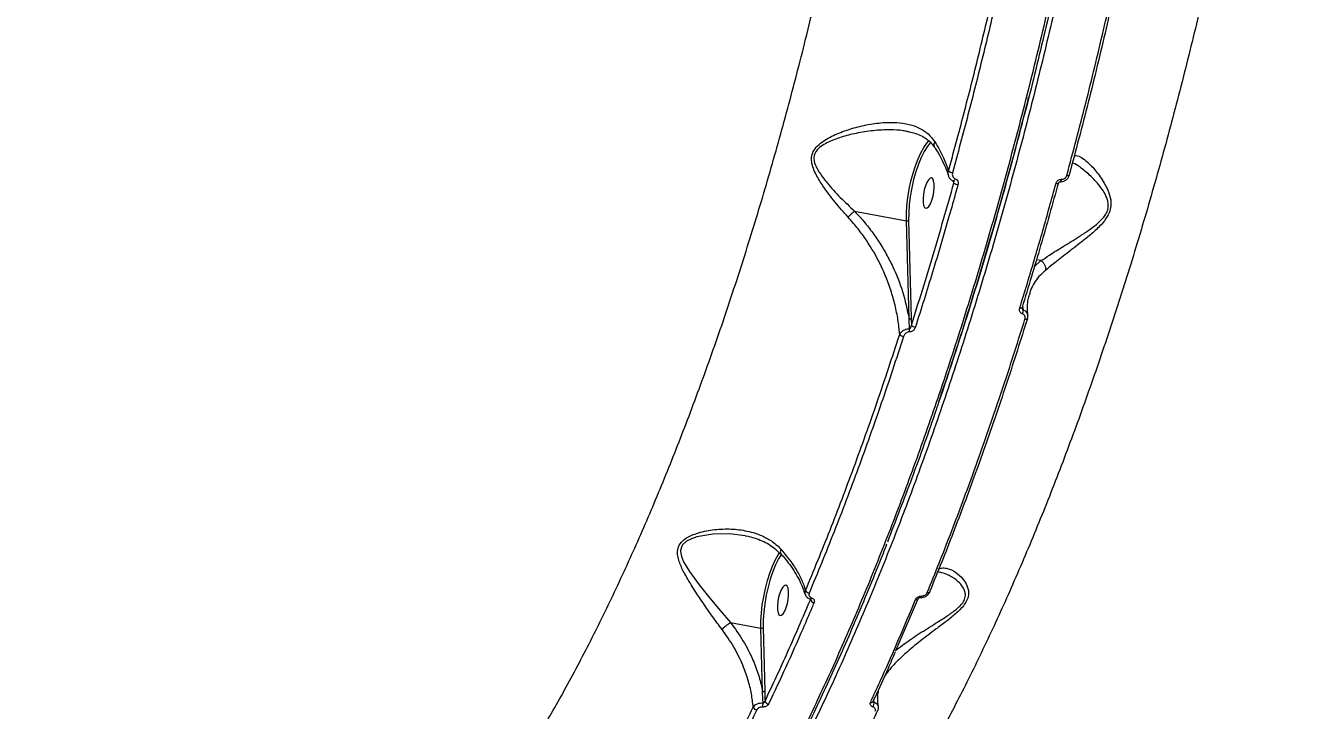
# Model space of a CAD drawing. Header units: millimetres. Extents: x -7151 to 6134, y -5040 to 5562.
# Drawn here: x -2428.1 to -2056.8, y -1377.5 to -1178.3 of the extents above; entities that cross this region are included whole.
import ezdxf

# ---------------------------------------------------------------- set-up
doc = ezdxf.new("R2010")
doc.units = ezdxf.units.MM
for name, color, linetype in [('DIKOM_ОБЪЕКТ', 7, 'Continuous'), ('DIKOM_РАЗМЕР_ЗОНА', 7, 'Continuous'), ('DIKOM_РАЗМЕР_ОБЪЕКТА', 7, 'Continuous')]:
    doc.layers.add(name, color=color, linetype=linetype)
doc.styles.add('style1', font='arial.ttf', dxfattribs={"width": 0.8})
doc.dimstyles.new('1-50', dxfattribs={"dimtxt": 300, "dimasz": 200, "dimexe": 100, "dimexo": 0, "dimgap": 100, "dimtad": 1, "dimtxsty": 'style1', "dimcen": 200, "dimclrd": 7, "dimclre": 7, "dimclrt": 7, "dimadec": 1, "dimazin": 2, "dimtfac": 1, "dimtmove": 0, "dimatfit": 2, "dimfxl": 0, "dimlwd": 25, "dimlwe": 18, "dimarcsym": 0})

# ---------------------------------------------------------------- blocks, each defined once
blk = doc.blocks.new('*D0')
at = {"layer": 'Defpoints', "color": 0, "transparency": 16777216}
for p in [(4133.55, 168.74), (-4567.47, -1241.13), (4133.55, -4153.12)]:
    blk.add_point(p, dxfattribs=at)
at = {"layer": 'DIKOM_РАЗМЕР_ОБЪЕКТА', "color": 7, "lineweight": 18, "transparency": 16777216}
for p, q in [((4133.55, 168.74), (4133.55, -4253.12)), ((-4567.47, -1241.13), (-4567.47, -4253.12))]:
    blk.add_line(p, q, dxfattribs=at)
at = {"layer": 'DIKOM_РАЗМЕР_ОБЪЕКТА', "color": 7, "lineweight": 25, "transparency": 16777216}
blk.add_line((-4367.47, -4153.12), (3933.55, -4153.12), dxfattribs=at)
at = {"layer": 'DIKOM_РАЗМЕР_ОБЪЕКТА', "color": 7, "transparency": 16777216}
for points in [[(-4367.47, -4119.79), (-4367.47, -4186.45), (-4567.47, -4153.12)], [(3933.55, -4119.79), (3933.55, -4186.45), (4133.55, -4153.12)]]:
    blk.add_solid(points, dxfattribs=at)
at = {"layer": 'DIKOM_РАЗМЕР_ОБЪЕКТА', "color": 7, "transparency": 16777216, "insert": (150.61, -3899.95), "char_height": 300, "attachment_point": 5, "style": 'style1'}
blk.add_mtext('8700', dxfattribs=at)
blk = doc.blocks.new('*D1')
at = {"layer": 'Defpoints', "color": 0, "transparency": 16777216}
for p in [(-2392.45, 3674.75), (-6010.84, -1738.88), (-3202.89, -1738.88)]:
    blk.add_point(p, dxfattribs=at)
at = {"layer": 'DIKOM_РАЗМЕР_ОБЪЕКТА', "color": 7, "lineweight": 18, "transparency": 16777216}
for p, q in [((-2392.45, 3674.75), (-6110.84, 3674.75)), ((-3202.89, -1738.88), (-6110.84, -1738.88))]:
    blk.add_line(p, q, dxfattribs=at)
at = {"layer": 'DIKOM_РАЗМЕР_ОБЪЕКТА', "color": 7, "lineweight": 25, "transparency": 16777216}
blk.add_line((-6010.84, 3474.75), (-6010.84, -1538.88), dxfattribs=at)
at = {"layer": 'DIKOM_РАЗМЕР_ОБЪЕКТА', "color": 7, "transparency": 16777216}
for points in [[(-6044.18, 3474.75), (-5977.51, 3474.75), (-6010.84, 3674.75)], [(-6044.18, -1538.88), (-5977.51, -1538.88), (-6010.84, -1738.88)]]:
    blk.add_solid(points, dxfattribs=at)
at = {"layer": 'DIKOM_РАЗМЕР_ОБЪЕКТА', "color": 7, "transparency": 16777216, "insert": (-6264.01, 967.94), "char_height": 300, "attachment_point": 5, "rotation": 90, "style": 'style1'}
blk.add_mtext('5400', dxfattribs=at)
blk = doc.blocks.new('*D3')
at = {"layer": 'Defpoints', "color": 0, "transparency": 16777216}
for p in [(6133.55, 253.24), (-5802.46, -2467.19), (6133.55, -4939.78)]:
    blk.add_point(p, dxfattribs=at)
at = {"layer": 'DIKOM_РАЗМЕР_ЗОНА', "color": 7, "lineweight": 18, "transparency": 16777216}
for p, q in [((6133.55, 253.24), (6133.55, -5039.78)), ((-5802.46, -2467.19), (-5802.46, -5039.78))]:
    blk.add_line(p, q, dxfattribs=at)
at = {"layer": 'DIKOM_РАЗМЕР_ЗОНА', "color": 7, "lineweight": 25, "transparency": 16777216}
blk.add_line((-5602.46, -4939.78), (5933.55, -4939.78), dxfattribs=at)
at = {"layer": 'DIKOM_РАЗМЕР_ЗОНА', "color": 7, "transparency": 16777216}
for points in [[(-5602.46, -4906.44), (-5602.46, -4973.11), (-5802.46, -4939.78)], [(5933.55, -4906.44), (5933.55, -4973.11), (6133.55, -4939.78)]]:
    blk.add_solid(points, dxfattribs=at)
at = {"layer": 'DIKOM_РАЗМЕР_ЗОНА', "color": 7, "transparency": 16777216, "insert": (186.61, -4686.61), "char_height": 300, "attachment_point": 5, "style": 'style1'}
blk.add_mtext('11950', dxfattribs=at)

msp = doc.modelspace()

# ---------------------------------------------------------------- linework, layer by layer
at = {"layer": 'DIKOM_ОБЪЕКТ', "color": 7, "linetype": 'Continuous', "lineweight": 15}
for p, q in [((-2158.105, -1224.061), (-2158.23, -1223.498)), ((-2187.008, -1232.259), (-2171.905, -1235.086)), ((-2171.144, -1263.514), (-2171.905, -1235.086)), ((-2171.258, -1234.923), (-2170.496, -1263.35)), ((-2134.727, -1248.433), (-2132.815, -1246.62)), ((-2132.815, -1246.62), (-2134.111, -1246.377)), ((-2138.177, -1259.951), (-2137.968, -1260.974)), ((-2170.496, -1263.35), (-2170.446, -1265.389)), ((-2199.837, -1345.32), (-2199.903, -1345.022)), ((-2168.47, -1344.755), (-2174.942, -1359.955)), ((-2223.04, -1351.907), (-2214.239, -1353.554)), ((-2213.747, -1371.934), (-2214.239, -1353.554)), ((-2213.592, -1353.39), (-2213.1, -1371.771)), ((-2181.44, -1374.535), (-2181.342, -1375.012)), ((-2180.218, -1377.436), (-2180.226, -1377.454))]:
    msp.add_line(p, q, dxfattribs=at)
at = {"layer": 'DIKOM_ОБЪЕКТ', "color": 7, "linetype": 'Continuous', "lineweight": 15, "flags": 128}
for points in [[(-2171.905, -1235.086), (-2171.89, -1232.936), (-2171.745, -1230.654), (-2171.474, -1228.292), (-2171.083, -1225.899), (-2170.579, -1223.528), (-2169.974, -1221.23), (-2169.282, -1219.056), (-2168.516, -1217.051), (-2167.695, -1215.261), (-2166.834, -1213.723), (-2165.954, -1212.47), (-2165.358, -1211.801)], [(-2164.768, -1212.208), (-2164.964, -1212.401), (-2165.868, -1213.499), (-2166.761, -1214.922), (-2167.623, -1216.637), (-2168.433, -1218.602), (-2169.17, -1220.77), (-2169.818, -1223.088), (-2170.361, -1225.501), (-2170.784, -1227.949), (-2171.079, -1230.374), (-2171.238, -1232.718), (-2171.258, -1234.923)], [(-2164.257, -1222.827), (-2164.62, -1222.568), (-2165.05, -1222.668), (-2165.513, -1223.119), (-2165.971, -1223.882), (-2166.387, -1224.898), (-2166.727, -1226.083), (-2166.964, -1227.342), (-2167.079, -1228.572), (-2167.062, -1229.674), (-2166.914, -1230.559), (-2166.649, -1231.155), (-2166.286, -1231.413), (-2165.856, -1231.313), (-2165.393, -1230.863), (-2164.935, -1230.099), (-2164.519, -1229.083), (-2164.179, -1227.898), (-2163.942, -1226.639), (-2163.827, -1225.409), (-2163.844, -1224.307), (-2163.991, -1223.422), (-2164.257, -1222.827)], [(-2157.703, -1222.832), (-2157.806, -1223.038), (-2157.918, -1223.215), (-2158.033, -1223.35), (-2158.144, -1223.437), (-2158.243, -1223.469), (-2158.294, -1223.462)], [(-2127.131, -1223.674), (-2127.11, -1223.672), (-2127.052, -1223.64), (-2126.996, -1223.57), (-2126.943, -1223.463), (-2126.896, -1223.324), (-2126.858, -1223.159), (-2126.829, -1222.974)], [(-2124.565, -1221.689), (-2124.544, -1221.739), (-2124.546, -1221.76)], [(-2138.242, -1260.37), (-2138.248, -1260.385), (-2138.293, -1260.436), (-2138.373, -1260.473), (-2138.484, -1260.495), (-2138.623, -1260.501), (-2138.783, -1260.491), (-2138.96, -1260.465)], [(-2138.267, -1260.25), (-2138.239, -1260.322), (-2138.242, -1260.37)], [(-2136.714, -1263.586), (-2136.726, -1263.612), (-2136.777, -1263.66), (-2136.86, -1263.694), (-2136.971, -1263.714), (-2137.106, -1263.719), (-2137.262, -1263.709), (-2137.432, -1263.684)], [(-2136.725, -1263.484), (-2136.709, -1263.553), (-2136.714, -1263.586)], [(-2218.777, -1326.63), (-2223.378, -1326.078), (-2228.164, -1326.14), (-2232.869, -1326.962), (-2234.444, -1327.496), (-2235.879, -1328.244), (-2237.017, -1329.287), (-2237.26, -1329.67), (-2237.614, -1330.929), (-2237.62, -1331.241), (-2237.346, -1332.725), (-2236.732, -1334.183), (-2235.006, -1337.042), (-2232.154, -1340.92), (-2229.042, -1344.793), (-2226.069, -1348.379), (-2223.051, -1351.905), (-2223.049, -1351.907), (-2223.049, -1351.907)], [(-2214.239, -1353.554), (-2214.224, -1351.403), (-2214.079, -1349.122), (-2213.809, -1346.76), (-2213.417, -1344.367), (-2212.914, -1341.996), (-2212.309, -1339.698), (-2211.616, -1337.524), (-2210.851, -1335.519), (-2210.029, -1333.729), (-2209.168, -1332.19), (-2208.782, -1331.602)], [(-2208.202, -1331.966), (-2208.202, -1331.966), (-2209.095, -1333.39), (-2209.958, -1335.105), (-2210.767, -1337.07), (-2211.504, -1339.238), (-2212.152, -1341.556), (-2212.695, -1343.968), (-2213.119, -1346.417), (-2213.414, -1348.842), (-2213.573, -1351.185), (-2213.592, -1353.39)], [(-2206.592, -1341.294), (-2206.954, -1341.036), (-2207.384, -1341.136), (-2207.847, -1341.586), (-2208.305, -1342.35), (-2208.721, -1343.366), (-2209.062, -1344.551), (-2209.299, -1345.81), (-2209.413, -1347.04), (-2209.396, -1348.142), (-2209.249, -1349.027), (-2208.983, -1349.622), (-2208.621, -1349.881), (-2208.19, -1349.781), (-2207.727, -1349.33), (-2207.27, -1348.566), (-2206.853, -1347.551), (-2206.513, -1346.366), (-2206.276, -1345.107), (-2206.162, -1343.877), (-2206.178, -1342.775), (-2206.326, -1341.89), (-2206.592, -1341.294)], [(-2165.089, -1342.794), (-2165.084, -1342.898), (-2165.103, -1342.969)], [(-2199.464, -1344.71), (-2199.559, -1344.847), (-2199.656, -1344.954), (-2199.752, -1345.027), (-2199.842, -1345.063), (-2199.923, -1345.061), (-2199.924, -1345.06)], [(-2167.754, -1344.576), (-2167.717, -1344.567), (-2167.676, -1344.532), (-2167.636, -1344.473), (-2167.598, -1344.39), (-2167.562, -1344.287), (-2167.531, -1344.166)]]:
    msp.add_lwpolyline(points, dxfattribs=at)
at = {"layer": 'DIKOM_ОБЪЕКТ', "color": 7, "linetype": 'Continuous', "lineweight": 15}
for centre, radius, start, end in [((-2158.131, -1218.372), 2.71, 235.17561, 261.92167), ((-2156.608, -1222.112), 2.458, 232.46225, 262.71087), ((-2128.096, -1223.379), 0.829, 248.12904, 298.39422), ((-2124.934, -1220.974), 0.877, 249.16298, 296.31281), ((-2171.732, -1234.409), 0.699, 255.63449, 312.69616), ((-2140.052, -1261.143), 2.091, 333.01911, 4.61984), ((-2170.97, -1262.836), 0.699, 255.66979, 312.66085), ((-2169.073, -1264.119), 1.87, 222.77187, 263.30593), ((-2172.478, -1266.762), 1.948, 224.52613, 262.51723), ((-2174.494, -1266.783), 3.492, 350.33198, 5.60504), ((-2199.984, -1341.879), 1.447, 208.87271, 262.27259), ((-2165.624, -1342.545), 0.672, 249.73524, 320.79801), ((-2198.586, -1344.72), 1.388, 205.6072, 262.9586), ((-2168.999, -1344.553), 0.661, 249.25454, 322.36716), ((-2214.066, -1352.876), 0.699, 255.67377, 312.65687), ((-2213.574, -1371.256), 0.7, 255.68289, 312.64775), ((-2215.238, -1376), 1.325, 202.06776, 261.72956), ((-2217.5, -1375.483), 3.903, 345.60911, 3.20873), ((-2211.807, -1374.285), 1.299, 199.7976, 262.32913), ((-2182.134, -1374.462), 0.675, 250.89136, 324.79679), ((-2183.312, -1375.27), 1.987, 325.41447, 7.47709)]:
    msp.add_arc(centre, radius, start, end, dxfattribs=at)
for points, knots in [([(-2096.79, -889.227), (-2096.723, -893.158), (-2096.542, -903.75), (-2096.636, -921.509), (-2097.187, -942.573), (-2098.221, -964.321), (-2099.744, -986.695), (-2101.767, -1009.634), (-2104.245, -1032.632), (-2107.158, -1055.608), (-2110.478, -1078.484), (-2114.258, -1101.634), (-2118.507, -1124.986), (-2123.22, -1148.464), (-2128.292, -1171.549), (-2133.7, -1194.173), (-2139.409, -1216.276), (-2145.512, -1238.219), (-2152.007, -1259.916), (-2158.877, -1281.286), (-2165.974, -1301.856), (-2173.265, -1321.577), (-2180.72, -1340.414), (-2188.458, -1358.676), (-2196.466, -1376.273), (-2204.72, -1393.125), (-2213.039, -1408.861), (-2221.394, -1423.455), (-2229.754, -1436.904), (-2238.255, -1449.426), (-2246.872, -1460.937), (-2255.58, -1471.372), (-2263.82, -1480.113), (-2271.572, -1487.34), (-2278.833, -1493.242), (-2286.05, -1498.236), (-2293.202, -1502.294), (-2300.213, -1505.377), (-2307.05, -1507.473), (-2313.016, -1508.551), (-2316.679, -1508.685), (-2318.17, -1508.74)], [0, 0, 0, 0, 0.01565217, 0.04216806, 0.06870435, 0.09522024, 0.12250627, 0.14981457, 0.17710062, 0.20361654, 0.23015279, 0.25666864, 0.28395479, 0.31126307, 0.33854909, 0.36506487, 0.39160131, 0.41811719, 0.44540319, 0.47271148, 0.49999753, 0.52651345, 0.55304979, 0.57956557, 0.60685168, 0.6341599, 0.66144592, 0.68796165, 0.71449805, 0.74101389, 0.76829977, 0.7956082, 0.82289433, 0.84597227, 0.86907741, 0.89218251, 0.91550656, 0.93883046, 0.96156383, 0.98434875, 1, 1, 1, 1]), ([(-2360.312, -895.827), (-2362.582, -899.39), (-2368.697, -908.989), (-2379.254, -924.67), (-2392.112, -942.812), (-2405.743, -961.063), (-2420.12, -979.358), (-2435.212, -997.635), (-2450.686, -1015.492), (-2466.481, -1032.877), (-2482.528, -1049.75), (-2499.09, -1066.387), (-2516.129, -1082.717), (-2533.598, -1098.675), (-2551.11, -1113.912), (-2568.606, -1128.389), (-2586.025, -1142.09), (-2603.652, -1155.238), (-2621.433, -1167.762), (-2639.308, -1179.603), (-2656.885, -1190.499), (-2674.109, -1200.437), (-2690.936, -1209.421), (-2707.641, -1217.598), (-2724.159, -1224.904), (-2740.425, -1231.293), (-2756.084, -1236.621), (-2771.095, -1240.899), (-2785.433, -1244.153), (-2799.333, -1246.437), (-2812.725, -1247.702), (-2825.548, -1247.915), (-2837.021, -1247.118), (-2847.204, -1245.451), (-2855.346, -1243.464), (-2860.019, -1241.677), (-2861.913, -1240.952)], [0, 0, 0, 0, 0.0176896, 0.0476571, 0.0776475, 0.1076146, 0.1384524, 0.1693154, 0.2001529, 0.2301204, 0.2601107, 0.290078, 0.3209158, 0.3517788, 0.3826161, 0.4125835, 0.4425742, 0.4725411, 0.5033791, 0.5342417, 0.5650796, 0.5950467, 0.6250373, 0.6550044, 0.6858424, 0.7167049, 0.7475428, 0.7775098, 0.8075005, 0.8374678, 0.8683053, 0.8991683, 0.9300059, 0.956088, 0.9822004, 1, 1, 1, 1]), ([(-2056.456, -968.823), (-2056.8, -974.624), (-2057.488, -986.232), (-2058.928, -1004.014), (-2060.664, -1022.011), (-2062.749, -1040.451), (-2065.19, -1059.3), (-2067.998, -1078.523), (-2071.129, -1097.811), (-2074.693, -1117.752), (-2078.728, -1138.314), (-2083.265, -1159.441), (-2088.157, -1180.426), (-2093.384, -1201.167), (-2098.921, -1221.569), (-2104.749, -1241.541), (-2110.863, -1261.043), (-2117.247, -1280.051), (-2123.887, -1298.533), (-2130.751, -1316.402), (-2137.807, -1333.574), (-2145.032, -1349.975), (-2152.415, -1365.564), (-2159.941, -1380.331), (-2167.592, -1394.252), (-2175.331, -1407.261), (-2183.125, -1419.298), (-2191.094, -1430.517), (-2199.222, -1440.815), (-2207.485, -1450.118), (-2215.72, -1458.219), (-2223.892, -1465.041), (-2231.988, -1470.689), (-2237.274, -1473.352), (-2239.916, -1474.684)], [0, 0, 0, 0, 0.0277667, 0.0555662, 0.083366, 0.1111324, 0.1400374, 0.1689802, 0.1979227, 0.2268277, 0.2586375, 0.2905482, 0.3225101, 0.3544719, 0.386382, 0.4181913, 0.4498954, 0.4817001, 0.5135556, 0.545411, 0.5772152, 0.6089191, 0.6405475, 0.672276, 0.7040551, 0.7358344, 0.7675626, 0.7991909, 0.832594, 0.8660266, 0.8994295, 0.9329432, 0.9664865, 1, 1, 1, 1]), ([(-2373.428, -979.478), (-2377.12, -984.309), (-2384.506, -993.975), (-2396.119, -1008.372), (-2408.082, -1022.649), (-2420.574, -1036.953), (-2433.58, -1051.247), (-2447.087, -1065.49), (-2460.88, -1079.449), (-2475.388, -1093.537), (-2490.625, -1107.683), (-2506.578, -1121.81), (-2522.719, -1135.433), (-2538.972, -1148.491), (-2555.262, -1160.918), (-2571.52, -1172.658), (-2587.718, -1183.677), (-2603.833, -1193.975), (-2619.831, -1203.535), (-2635.639, -1212.315), (-2651.183, -1220.271), (-2666.398, -1227.366), (-2681.256, -1233.57), (-2695.738, -1238.893), (-2709.816, -1243.333), (-2723.42, -1246.861), (-2736.507, -1249.492), (-2749.18, -1251.117), (-2758.032, -1251.832), (-2762.501, -1251.691), (-2763.047, -1251.674)], [0, 0, 0, 0, 0.0331645, 0.0663687, 0.0995722, 0.1327364, 0.1672603, 0.2018298, 0.2363986, 0.2709225, 0.3089162, 0.3470297, 0.3852052, 0.4233802, 0.4614938, 0.4994866, 0.5373539, 0.5753408, 0.6133894, 0.6514374, 0.6894245, 0.7272914, 0.7650681, 0.8029647, 0.8409215, 0.8788787, 0.9167744, 0.9545509, 0.9944477, 1, 1, 1, 1]), ([(-2311.128, -1507.362), (-2310.566, -1507.283), (-2307.434, -1506.847), (-2301.552, -1504.809), (-2293.426, -1501.164), (-2285.072, -1496.076), (-2276.531, -1489.669), (-2267.988, -1482.045), (-2259.474, -1473.272), (-2251.015, -1463.423), (-2242.475, -1452.34), (-2233.879, -1440.007), (-2225.258, -1426.439), (-2216.901, -1412.103), (-2208.827, -1397.116), (-2201.053, -1381.597), (-2193.352, -1365.117), (-2185.753, -1347.689), (-2178.282, -1329.349), (-2171.007, -1310.24), (-2163.951, -1290.406), (-2157.138, -1269.907), (-2150.55, -1248.669), (-2144.22, -1226.733), (-2138.175, -1204.162), (-2132.55, -1181.452), (-2127.355, -1158.685), (-2122.587, -1135.941), (-2118.172, -1112.849), (-2114.136, -1089.476), (-2110.513, -1065.903), (-2107.537, -1044.03), (-2105.94, -1030.115), (-2105.233, -1023.961)], [0, 0, 0, 0, 0.00722693, 0.04030753, 0.07336253, 0.10737716, 0.14141993, 0.17543507, 0.20848991, 0.24157019, 0.27462496, 0.30864003, 0.34268287, 0.37669758, 0.40856269, 0.44044991, 0.47231458, 0.50503622, 0.53778258, 0.57050426, 0.60355925, 0.63663937, 0.66969462, 0.7037095, 0.73775229, 0.77176746, 0.80482227, 0.83790277, 0.87095767, 0.90497265, 0.93901556, 0.97303055, 1, 1, 1, 1]), ([(-2374.262, -1459.017), (-2372.09, -1459.427), (-2367.651, -1460.265), (-2360.678, -1460.02), (-2353.44, -1458.641), (-2346.104, -1456.048), (-2338.705, -1452.308), (-2331.269, -1447.475), (-2323.677, -1441.471), (-2315.948, -1434.268), (-2308.107, -1425.861), (-2300.325, -1416.433), (-2292.626, -1406.041), (-2285.037, -1394.759), (-2277.433, -1382.406), (-2269.843, -1368.981), (-2262.294, -1354.505), (-2254.948, -1339.288), (-2247.828, -1323.397), (-2240.946, -1306.914), (-2234.199, -1289.58), (-2227.614, -1271.421), (-2221.22, -1252.479), (-2215.153, -1233.155), (-2209.428, -1213.522), (-2204.05, -1193.658), (-2198.939, -1173.257), (-2194.123, -1152.37), (-2189.627, -1131.058), (-2185.843, -1111.274), (-2182.658, -1093.109), (-2180.933, -1082.112), (-2180.07, -1076.608)], [0, 0, 0, 0, 0.0328056, 0.0670408, 0.1013041, 0.1355393, 0.1688093, 0.2021053, 0.2353751, 0.2696108, 0.3038743, 0.3381097, 0.3714043, 0.4047238, 0.4380183, 0.4722773, 0.5065637, 0.5408223, 0.5741714, 0.6075461, 0.640895, 0.6752083, 0.7095493, 0.7438629, 0.7772951, 0.8107531, 0.8441855, 0.8785823, 0.9130067, 0.9474034, 0.973677, 1, 1, 1, 1]), ([(-2125.246, -1221.793), (-2123.399, -1214.838), (-2119.705, -1200.928), (-2114.547, -1179.604), (-2109.658, -1158.003), (-2106.69, -1143.412), (-2105.206, -1136.116)], [0, 0, 0, 0, 0.2485961, 0.4971918, 0.7485967, 1, 1, 1, 1]), ([(-2104.565, -1136.205), (-2106.029, -1143.403), (-2108.958, -1157.799), (-2113.812, -1179.275), (-2118.973, -1200.635), (-2122.701, -1214.671), (-2124.565, -1221.689)], [0, 0, 0, 0, 0.2485975, 0.497193, 0.7485962, 1, 1, 1, 1]), ([(-2159.679, -1220.597), (-2158.176, -1215.051), (-2155.171, -1203.961), (-2150.908, -1187.021), (-2146.815, -1169.892), (-2144.268, -1158.328), (-2142.994, -1152.546)], [0, 0, 0, 0, 0.2491009, 0.4982013, 0.7491008, 1, 1, 1, 1]), ([(-2141.789, -1152.854), (-2143.057, -1158.607), (-2145.592, -1170.113), (-2149.682, -1187.24), (-2153.962, -1204.261), (-2156.995, -1215.457), (-2158.512, -1221.055)], [0, 0, 0, 0, 0.2491, 0.4982002, 0.7490989, 1, 1, 1, 1]), ([(-2126.61, -1157.851), (-2126.648, -1158.036), (-2128.285, -1165.872), (-2131.908, -1181.162), (-2135.574, -1196.534), (-2137.625, -1204.181), (-2137.698, -1204.455)], [0, 0, 0, 0, 0.011717, 0.4968637, 0.9820063, 1, 1, 1, 1]), ([(-2162.504, -1287.627), (-2161.757, -1285.48), (-2158.684, -1276.647), (-2153.562, -1260.539), (-2147.116, -1239.161), (-2141.355, -1218.676), (-2137.892, -1205.116), (-2136.364, -1199.132)], [0, 0, 0, 0, 0.0771707, 0.3175157, 0.5576743, 0.8048081, 1, 1, 1, 1]), ([(-2188.866, -1233.987), (-2190.14, -1232.55), (-2192.718, -1229.641), (-2195.867, -1225.487), (-2197.936, -1222.185), (-2199.013, -1219.826), (-2199.521, -1218.003), (-2199.515, -1216.156), (-2198.794, -1214.351), (-2197.389, -1212.815), (-2194.967, -1211.081), (-2191.547, -1209.449), (-2187.078, -1207.931), (-2182.337, -1206.852), (-2177.82, -1206.363), (-2173.757, -1206.473), (-2170.492, -1207.087), (-2167.746, -1208.201), (-2165.412, -1209.735), (-2164.242, -1211.274), (-2163.623, -1212.088)], [0, 0, 0, 0, 0.0863545, 0.1746756, 0.2336178, 0.2635143, 0.2941193, 0.3212046, 0.3485638, 0.3826654, 0.4154251, 0.4844327, 0.5550138, 0.6333684, 0.7133098, 0.7760755, 0.8404073, 0.8905384, 0.9421326, 1, 1, 1, 1]), ([(-2163.028, -1289.47), (-2162.611, -1288.267), (-2161.044, -1283.74), (-2158.396, -1275.749), (-2155.091, -1265.513), (-2151.868, -1255.158), (-2148.722, -1244.695), (-2145.652, -1234.122), (-2142.664, -1223.437), (-2139.992, -1213.579), (-2138.356, -1207.247), (-2137.658, -1204.545)], [0, 0, 0, 0, 0.0448496, 0.1686794, 0.2921836, 0.4154591, 0.5386064, 0.6617274, 0.784907, 0.908226, 1, 1, 1, 1]), ([(-2171.593, -1209.123), (-2172.022, -1209.026), (-2173.627, -1208.661), (-2176.979, -1208.545), (-2181.558, -1208.748), (-2186.34, -1209.528), (-2190.889, -1210.634), (-2194.332, -1211.948), (-2196.791, -1213.378), (-2198.129, -1214.607), (-2198.636, -1215.693), (-2198.843, -1216.687), (-2198.769, -1217.892), (-2198.151, -1219.498), (-2196.898, -1221.597), (-2194.597, -1224.551), (-2191.195, -1228.32), (-2188.367, -1230.912), (-2187.02, -1232.259), (-2187.019, -1232.26)], [0, 0, 0, 0, 0.029529, 0.110471, 0.2117543, 0.3131249, 0.401316, 0.4892554, 0.5290317, 0.5687939, 0.5948328, 0.5996223, 0.6304457, 0.6667489, 0.7032999, 0.7770982, 0.8884992, 0.9998947, 1, 1, 1, 1]), ([(-2171.57, -1209.077), (-2171.428, -1209.097), (-2170.617, -1209.215), (-2169.257, -1209.619), (-2167.51, -1210.317), (-2165.968, -1211.26), (-2164.698, -1212.334), (-2164.063, -1213.221), (-2163.769, -1213.631)], [0, 0, 0, 0, 0.0409161, 0.2331716, 0.4335268, 0.6354008, 0.8315773, 1, 1, 1, 1]), ([(-2163.623, -1212.088), (-2163.643, -1212.122), (-2163.772, -1212.345), (-2163.927, -1212.778), (-2163.948, -1213.283), (-2163.788, -1213.512), (-2163.725, -1213.601)], [0, 0, 0, 0, 0.0599052, 0.3939333, 0.7650606, 1, 1, 1, 1]), ([(-2163.768, -1213.615), (-2163.655, -1213.776), (-2162.968, -1214.75), (-2161.954, -1216.542), (-2160.774, -1218.961), (-2160.046, -1220.764), (-2159.793, -1221.731), (-2159.742, -1221.926)], [0, 0, 0, 0, 0.0570572, 0.3458038, 0.6354728, 0.9263688, 1, 1, 1, 1]), ([(-2163.623, -1212.088), (-2162.72, -1213.629), (-2161.045, -1216.483), (-2160.11, -1219.3), (-2159.679, -1220.597)], [0, 0, 0, 0, 0.5395157, 1, 1, 1, 1]), ([(-2123.111, -1216.131), (-2122.924, -1216.103), (-2122.29, -1216.009), (-2121.017, -1216.56), (-2119.111, -1218.016), (-2116.807, -1220.439), (-2114.607, -1223.55), (-2113.016, -1226.67), (-2112.335, -1229.302), (-2112.514, -1231.736), (-2113.498, -1234.05), (-2115.46, -1236.471), (-2118.056, -1238.873), (-2121.511, -1241.622), (-2125.355, -1244.6), (-2128.955, -1247.385), (-2130.745, -1248.858), (-2131.482, -1249.465)], [0, 0, 0, 0, 0.0309842, 0.104861, 0.1788634, 0.2766751, 0.3744783, 0.4392202, 0.4922953, 0.52656, 0.563248, 0.610786, 0.6723415, 0.7341413, 0.8326406, 0.9310279, 1, 1, 1, 1]), ([(-2159.688, -1221.912), (-2159.74, -1221.754), (-2159.877, -1221.336), (-2159.755, -1220.88), (-2159.679, -1220.597)], [0, 0, 0, 0, 0.3787909, 1, 1, 1, 1]), ([(-2158.512, -1221.055), (-2158.545, -1221.244), (-2158.611, -1221.622), (-2158.466, -1222.161), (-2158.163, -1222.603), (-2157.852, -1222.757), (-2157.703, -1222.832)], [0, 0, 0, 0, 0.2583274, 0.5167133, 0.7677223, 1, 1, 1, 1]), ([(-2132.806, -1246.623), (-2132.805, -1246.623), (-2131.983, -1246.171), (-2130.108, -1244.824), (-2126.322, -1242.534), (-2122.348, -1240.074), (-2118.792, -1237.75), (-2116.153, -1235.784), (-2114.265, -1233.822), (-2113.538, -1232.399), (-2113.201, -1231.191), (-2113.175, -1229.985), (-2113.53, -1228.619), (-2114.296, -1226.88), (-2115.971, -1224.453), (-2118.57, -1221.683), (-2121.193, -1219.584), (-2122.905, -1218.438), (-2123.582, -1218.246), (-2123.659, -1218.224)], [0, 0, 0, 0, 0.0000753, 0.0779359, 0.1878899, 0.3009005, 0.3684466, 0.4371816, 0.4869063, 0.5153937, 0.5238122, 0.5583668, 0.5860979, 0.6146318, 0.6858725, 0.7949241, 0.9067087, 0.9894154, 1, 1, 1, 1]), ([(-2170.446, -1265.389), (-2168.319, -1258.622), (-2164.06, -1245.068), (-2160.092, -1231.07), (-2158.105, -1224.061)], [0, 0, 0, 0, 0.4992717, 1, 1, 1, 1]), ([(-2156.919, -1224.55), (-2157.093, -1225.172), (-2157.96, -1228.281), (-2160.39, -1236.831), (-2164.293, -1250.105), (-2167.624, -1260.683), (-2169.291, -1265.976)], [0, 0, 0, 0, 0.0441401, 0.2207151, 0.6100139, 1, 1, 1, 1]), ([(-2159.69, -1221.924), (-2159.655, -1222.066), (-2159.552, -1222.472), (-2159.084, -1223.014), (-2158.61, -1223.4), (-2158.304, -1223.453), (-2158.29, -1223.456)], [0, 0, 0, 0, 0.2013009, 0.5740637, 0.9804746, 1, 1, 1, 1]), ([(-2158.299, -1223.465), (-2158.274, -1223.476), (-2158.198, -1223.509), (-2158.14, -1223.571), (-2158.132, -1223.671), (-2158.13, -1223.687)], [0, 0, 0, 0, 0.2958591, 0.8935061, 1, 1, 1, 1]), ([(-2158.105, -1224.061), (-2158.098, -1223.971), (-2158.088, -1223.845), (-2158.122, -1223.722), (-2158.131, -1223.687)], [0, 0, 0, 0, 0.7175115, 1, 1, 1, 1]), ([(-2157.703, -1222.832), (-2157.557, -1222.904), (-2157.256, -1223.052), (-2156.961, -1223.479), (-2156.821, -1224), (-2156.887, -1224.367), (-2156.919, -1224.55)], [0, 0, 0, 0, 0.2337825, 0.482421, 0.7413346, 1, 1, 1, 1]), ([(-2138.96, -1260.465), (-2138.774, -1259.861), (-2137.844, -1256.843), (-2135.576, -1249.348), (-2132.21, -1237.884), (-2129.674, -1228.729), (-2128.405, -1224.148)], [0, 0, 0, 0, 0.0507687, 0.2538467, 0.6266966, 1, 1, 1, 1]), ([(-2127.736, -1224.02), (-2129.432, -1230.131), (-2132.829, -1242.367), (-2136.453, -1254.285), (-2138.267, -1260.25)], [0, 0, 0, 0, 0.4994485, 1, 1, 1, 1]), ([(-2128.405, -1224.148), (-2128.394, -1224.112), (-2128.337, -1223.919), (-2128.152, -1223.586), (-2127.78, -1223.235), (-2127.319, -1223.003), (-2126.992, -1222.984), (-2126.829, -1222.974)], [0, 0, 0, 0, 0.0545589, 0.2913124, 0.5278499, 0.7638154, 1, 1, 1, 1]), ([(-2127.697, -1224.109), (-2127.689, -1224.077), (-2127.669, -1224.003), (-2127.584, -1223.879), (-2127.46, -1223.768), (-2127.316, -1223.697), (-2127.199, -1223.67), (-2127.147, -1223.676), (-2127.132, -1223.678)], [0, 0, 0, 0, 0.1473373, 0.3346939, 0.5325673, 0.7233595, 0.9222347, 1, 1, 1, 1]), ([(-2127.129, -1223.661), (-2127.081, -1223.666), (-2126.751, -1223.705), (-2126.118, -1223.544), (-2125.353, -1223.1), (-2124.787, -1222.467), (-2124.639, -1221.966), (-2124.576, -1221.751)], [0, 0, 0, 0, 0.04205672, 0.29243617, 0.54712893, 0.80582412, 1, 1, 1, 1]), ([(-2126.829, -1222.974), (-2126.664, -1222.964), (-2126.335, -1222.944), (-2125.872, -1222.711), (-2125.498, -1222.357), (-2125.314, -1222.023), (-2125.257, -1221.829), (-2125.246, -1221.793)], [0, 0, 0, 0, 0.2363766, 0.472895, 0.7099036, 0.9468052, 1, 1, 1, 1]), ([(-2188.866, -1233.987), (-2188.834, -1233.954), (-2188.629, -1233.732), (-2188.203, -1233.3), (-2187.579, -1232.719), (-2187.206, -1232.413), (-2187.019, -1232.26)], [0, 0, 0, 0, 0.056253, 0.3685308, 0.6843598, 1, 1, 1, 1]), ([(-2187.019, -1232.26), (-2187.018, -1232.26), (-2187.016, -1232.259), (-2187.012, -1232.259), (-2187.01, -1232.259), (-2187.008, -1232.259)], [0, 0, 0, 0, 0.3001735, 0.7061741, 1, 1, 1, 1]), ([(-2187.008, -1232.259), (-2186.432, -1232.87), (-2184.89, -1234.505), (-2182.591, -1237.314), (-2180.158, -1240.719), (-2177.975, -1244.273), (-2175.397, -1249.212), (-2172.776, -1255.654), (-2171.692, -1260.874), (-2171.144, -1263.514)], [0, 0, 0, 0, 0.0670824, 0.1796429, 0.2922113, 0.4079254, 0.5236462, 0.7591235, 1, 1, 1, 1]), ([(-2173.866, -1268.128), (-2173.913, -1267.58), (-2174.078, -1265.626), (-2174.59, -1262.239), (-2175.581, -1257.939), (-2176.949, -1253.615), (-2179.073, -1248.376), (-2181.679, -1243.478), (-2184.683, -1239.019), (-2186.862, -1236.214), (-2188.328, -1234.586), (-2188.866, -1233.987)], [0, 0, 0, 0, 0.04656396, 0.16603595, 0.28550583, 0.40826604, 0.53101743, 0.73278067, 0.83634086, 0.93988449, 1, 1, 1, 1]), ([(-2132.815, -1246.62), (-2132.813, -1246.62), (-2132.81, -1246.621), (-2132.807, -1246.622), (-2132.806, -1246.623), (-2132.806, -1246.623)], [0, 0, 0, 0, 0.5064604, 0.9276485, 1, 1, 1, 1]), ([(-2132.806, -1246.623), (-2132.586, -1246.793), (-2132.145, -1247.133), (-2131.679, -1247.857), (-2131.434, -1248.619), (-2131.426, -1249.162), (-2131.474, -1249.423), (-2131.482, -1249.465)], [0, 0, 0, 0, 0.2440819, 0.4880245, 0.7320314, 0.9571092, 1, 1, 1, 1]), ([(-2131.482, -1249.465), (-2132.141, -1250.058), (-2133.413, -1251.205), (-2134.809, -1253.193), (-2135.792, -1254.898), (-2136.043, -1256.065), (-2136.127, -1256.452)], [0, 0, 0, 0, 0.29930487, 0.57836936, 0.86002737, 1, 1, 1, 1]), ([(-2136.514, -1262.57), (-2136.554, -1262.336), (-2136.717, -1261.39), (-2136.714, -1259.823), (-2136.558, -1258.017), (-2136.244, -1256.95), (-2136.106, -1256.485)], [0, 0, 0, 0, 0.1046722, 0.4234138, 0.7485259, 1, 1, 1, 1]), ([(-2138.189, -1262.091), (-2138.208, -1262.084), (-2138.375, -1262.025), (-2138.665, -1261.841), (-2138.941, -1261.452), (-2139.063, -1260.969), (-2138.994, -1260.633), (-2138.96, -1260.465)], [0, 0, 0, 0, 0.0299382, 0.2617473, 0.5039355, 0.752005, 1, 1, 1, 1]), ([(-2138.251, -1260.573), (-2138.258, -1260.556), (-2138.275, -1260.512), (-2138.253, -1260.423), (-2138.24, -1260.369)], [0, 0, 0, 0, 0.3929804, 1, 1, 1, 1]), ([(-2138.252, -1260.573), (-2138.244, -1260.615), (-2138.225, -1260.722), (-2138.141, -1260.856), (-2138.048, -1260.936), (-2137.991, -1260.965), (-2137.974, -1260.971), (-2137.968, -1260.974)], [0, 0, 0, 0, 0.2416809, 0.6213847, 0.8896995, 0.9582479, 1, 1, 1, 1]), ([(-2137.432, -1263.684), (-2137.397, -1263.519), (-2137.329, -1263.191), (-2137.447, -1262.717), (-2137.718, -1262.338), (-2138.002, -1262.157), (-2138.168, -1262.098), (-2138.189, -1262.091)], [0, 0, 0, 0, 0.2478624, 0.4958628, 0.7365031, 0.9669939, 1, 1, 1, 1]), ([(-2137.968, -1260.974), (-2137.933, -1260.987), (-2137.657, -1261.086), (-2137.192, -1261.381), (-2136.744, -1261.942), (-2136.672, -1262.392), (-2136.639, -1262.597)], [0, 0, 0, 0, 0.0469436, 0.3746386, 0.7146946, 1, 1, 1, 1]), ([(-2171.019, -1266.442), (-2171.024, -1266.307), (-2171.06, -1265.33), (-2171.105, -1264.355), (-2171.144, -1263.514)], [0, 0, 0, 0, 0.138082, 1, 1, 1, 1]), ([(-2169.291, -1265.976), (-2169.342, -1266.108), (-2169.46, -1266.413), (-2169.765, -1266.82), (-2170.166, -1267.144), (-2170.603, -1267.347), (-2170.902, -1267.362), (-2171.052, -1267.369)], [0, 0, 0, 0, 0.1825907, 0.4237191, 0.6274148, 0.8133757, 1, 1, 1, 1]), ([(-2171.019, -1266.442), (-2170.988, -1266.435), (-2170.935, -1266.423), (-2170.834, -1266.355), (-2170.716, -1266.219), (-2170.591, -1265.974), (-2170.497, -1265.689), (-2170.462, -1265.481), (-2170.446, -1265.389)], [0, 0, 0, 0, 0.0763729, 0.1321841, 0.2954193, 0.506036, 0.7824024, 1, 1, 1, 1]), ([(-2165.856, -1343.175), (-2164.703, -1340.334), (-2161.329, -1332.023), (-2155.862, -1317.811), (-2149.516, -1300.326), (-2143.342, -1282.313), (-2139.402, -1269.893), (-2137.432, -1263.684)], [0, 0, 0, 0, 0.1144547, 0.3347657, 0.55507589, 0.77753781, 1, 1, 1, 1]), ([(-2136.725, -1263.484), (-2138.672, -1269.62), (-2142.566, -1281.892), (-2148.704, -1299.813), (-2155.053, -1317.322), (-2160.55, -1331.614), (-2163.938, -1339.959), (-2165.089, -1342.794)], [0, 0, 0, 0, 0.2203115, 0.4406223, 0.6630829, 0.8855446, 1, 1, 1, 1]), ([(-2136.727, -1263.582), (-2136.707, -1263.531), (-2136.582, -1263.213), (-2136.606, -1262.87), (-2136.627, -1262.582)], [0, 0, 0, 0, 0.159887, 1, 1, 1, 1]), ([(-2201.251, -1342.578), (-2198.859, -1336.763), (-2194.075, -1325.134), (-2187.13, -1306.781), (-2180.351, -1287.841), (-2176.028, -1274.699), (-2173.866, -1268.128)], [0, 0, 0, 0, 0.2485977, 0.4971947, 0.7485973, 1, 1, 1, 1]), ([(-2172.731, -1268.693), (-2174.874, -1275.206), (-2179.158, -1288.232), (-2185.923, -1307.155), (-2192.907, -1325.63), (-2197.754, -1337.419), (-2200.178, -1343.313)], [0, 0, 0, 0, 0.2485988, 0.4971934, 0.7485969, 1, 1, 1, 1]), ([(-2173.866, -1268.128), (-2173.781, -1267.965), (-2173.583, -1267.586), (-2173.084, -1267.089), (-2172.439, -1266.697), (-2171.734, -1266.457), (-2171.259, -1266.447), (-2171.019, -1266.442)], [0, 0, 0, 0, 0.1741851, 0.4036312, 0.6052062, 0.800085, 1, 1, 1, 1]), ([(-2171.052, -1267.369), (-2171.196, -1267.376), (-2171.485, -1267.389), (-2171.905, -1267.584), (-2172.284, -1267.893), (-2172.571, -1268.279), (-2172.683, -1268.567), (-2172.731, -1268.693)], [0, 0, 0, 0, 0.1890074, 0.3774012, 0.579202, 0.8164131, 1, 1, 1, 1]), ([(-2163.044, -1289.33), (-2163.093, -1289.477), (-2165.432, -1296.526), (-2170.207, -1309.721), (-2175.064, -1322.354), (-2177.448, -1328.552)], [0, 0, 0, 0, 0.0107721, 0.5146708, 1, 1, 1, 1]), ([(-2734.585, -1299.779), (-2732.108, -1301.488), (-2724.636, -1306.641), (-2711.972, -1314.962), (-2696.607, -1324.756), (-2681.053, -1334.277), (-2665.328, -1343.541), (-2649.431, -1352.54), (-2633.368, -1361.273), (-2617.143, -1369.737), (-2600.76, -1377.93), (-2584.223, -1385.849), (-2567.537, -1393.492), (-2550.706, -1400.858), (-2533.735, -1407.944), (-2516.627, -1414.747), (-2499.388, -1421.267), (-2482.023, -1427.501), (-2464.535, -1433.446), (-2446.929, -1439.103), (-2429.211, -1444.468), (-2411.385, -1449.542), (-2393.454, -1454.315), (-2381.059, -1457.412), (-2374.648, -1458.934), (-2374.264, -1459.025)], [0, 0, 0, 0, 0.0229082, 0.0690788, 0.1152682, 0.1614763, 0.2077038, 0.2539514, 0.3002199, 0.3465097, 0.3928208, 0.4391541, 0.4855111, 0.5318904, 0.5782939, 0.6247211, 0.671173, 0.7176483, 0.7641491, 0.8106753, 0.8572257, 0.9038017, 0.9504031, 0.9970291, 1, 1, 1, 1]), ([(-2225.534, -1353.894), (-2226.46, -1352.649), (-2228.336, -1350.126), (-2231.137, -1346.101), (-2233.897, -1341.947), (-2236.238, -1338.082), (-2237.707, -1335.062), (-2238.376, -1332.892), (-2238.57, -1331.143), (-2238.103, -1329.265), (-2236.756, -1327.8), (-2235.109, -1326.798), (-2232.595, -1325.73), (-2228.851, -1324.877), (-2224.057, -1324.545), (-2219.28, -1324.934), (-2215.182, -1326.006), (-2211.813, -1327.636), (-2209.717, -1329.174), (-2208.666, -1330.279), (-2208.381, -1330.579)], [0, 0, 0, 0, 0.0704032, 0.1427046, 0.2195603, 0.2979638, 0.3555913, 0.3848661, 0.4149659, 0.4491198, 0.4886817, 0.5172637, 0.546522, 0.6240214, 0.7037019, 0.7828119, 0.8640076, 0.9204684, 0.9784165, 1, 1, 1, 1]), ([(-2310.806, -1507.446), (-2310.422, -1507.381), (-2308.744, -1507.095), (-2305.732, -1506.275), (-2301.78, -1504.982), (-2297.795, -1503.358), (-2293.783, -1501.434), (-2289.741, -1499.201), (-2285.669, -1496.661), (-2281.567, -1493.813), (-2277.433, -1490.656), (-2273.266, -1487.188), (-2269.066, -1483.411), (-2264.844, -1479.333), (-2260.618, -1474.972), (-2256.402, -1470.342), (-2252.203, -1465.451), (-2248.016, -1460.295), (-2243.841, -1454.875), (-2239.677, -1449.188), (-2235.52, -1443.234), (-2231.372, -1437.011), (-2227.229, -1430.518), (-2223.092, -1423.751), (-2218.958, -1416.708), (-2214.835, -1409.403), (-2210.742, -1401.866), (-2206.693, -1394.124), (-2202.695, -1386.189), (-2198.742, -1378.055), (-2194.834, -1369.721), (-2190.973, -1361.186), (-2187.155, -1352.454), (-2183.386, -1343.514), (-2180.185, -1335.702), (-2178.262, -1330.801), (-2177.56, -1329.012)], [0, 0, 0, 0, 0.0090018, 0.0393315, 0.0695906, 0.0998106, 0.1300198, 0.1602456, 0.1905079, 0.2208323, 0.2512487, 0.2817852, 0.3124737, 0.3433026, 0.3740768, 0.4046649, 0.4351222, 0.4654836, 0.4957826, 0.5260536, 0.5563317, 0.5866406, 0.6170133, 0.6474852, 0.6780896, 0.708853, 0.7396109, 0.7701555, 0.8006008, 0.8309715, 0.8612923, 0.8915877, 0.9218831, 0.9521974, 0.982553, 1, 1, 1, 1]), ([(-2218.776, -1326.62), (-2218.722, -1326.627), (-2217.73, -1326.763), (-2216.073, -1327.245), (-2213.85, -1328.059), (-2211.905, -1329.103), (-2210.084, -1330.379), (-2209.032, -1331.45), (-2208.517, -1331.975)], [0, 0, 0, 0, 0.0132154, 0.2417697, 0.4227458, 0.6130863, 0.8103749, 1, 1, 1, 1]), ([(-2208.381, -1330.579), (-2208.397, -1330.614), (-2208.467, -1330.767), (-2208.579, -1331.117), (-2208.616, -1331.561), (-2208.466, -1331.773), (-2208.398, -1331.868)], [0, 0, 0, 0, 0.065314, 0.285894, 0.6783249, 1, 1, 1, 1]), ([(-2208.441, -1331.901), (-2208.007, -1332.386), (-2206.909, -1333.614), (-2205.413, -1335.623), (-2203.929, -1337.902), (-2202.721, -1340.175), (-2201.872, -1342.108), (-2201.54, -1343.247), (-2201.419, -1343.663)], [0, 0, 0, 0, 0.1238617, 0.3135237, 0.5045227, 0.6965762, 0.8893779, 1, 1, 1, 1]), ([(-2208.381, -1330.579), (-2207.085, -1332.148), (-2204.951, -1334.732), (-2202.853, -1338.418), (-2201.793, -1340.847), (-2201.361, -1342.226), (-2201.251, -1342.578)], [0, 0, 0, 0, 0.3957841, 0.6516325, 0.9110014, 1, 1, 1, 1]), ([(-2162.667, -1336.263), (-2162.233, -1336.15), (-2161.367, -1335.922), (-2159.678, -1336.146), (-2157.594, -1337.086), (-2155.608, -1338.912), (-2154.408, -1340.778), (-2153.917, -1342.247), (-2153.786, -1343.579), (-2154.107, -1345.099), (-2155.013, -1346.673), (-2156.249, -1348.094), (-2158.048, -1349.759), (-2160.414, -1351.643), (-2163.905, -1354.224), (-2167.943, -1357.281), (-2171.794, -1360.452), (-2174.722, -1363.223), (-2176.816, -1365.468), (-2177.753, -1366.744), (-2178.195, -1367.346)], [0, 0, 0, 0, 0.05193, 0.1038934, 0.1951591, 0.286405, 0.3437046, 0.3731343, 0.4024745, 0.4366854, 0.4671124, 0.49698, 0.5269712, 0.5808923, 0.6349538, 0.7265918, 0.8181333, 0.8810576, 0.9438934, 1, 1, 1, 1]), ([(-2175.226, -1360.184), (-2174.528, -1359.623), (-2172.584, -1358.061), (-2168.777, -1355.457), (-2164.673, -1352.885), (-2161.117, -1350.674), (-2158.614, -1349.018), (-2156.813, -1347.57), (-2155.657, -1346.345), (-2154.88, -1345.076), (-2154.683, -1343.738), (-2154.957, -1342.58), (-2155.631, -1341.281), (-2157.116, -1339.639), (-2159.489, -1337.989), (-2161.339, -1337.46), (-2162.272, -1337.194)], [0, 0, 0, 0, 0.0680874, 0.1895844, 0.3143897, 0.384716, 0.4561065, 0.5029355, 0.5305249, 0.5667675, 0.6077547, 0.6440257, 0.681558, 0.7564156, 0.8771708, 1, 1, 1, 1]), ([(-2162.807, -1337.139), (-2162.658, -1337.126), (-2162.497, -1337.113), (-2162.282, -1337.179), (-2162.268, -1337.183)], [0, 0, 0, 0, 0.9346342, 1, 1, 1, 1]), ([(-2201.31, -1343.635), (-2201.35, -1343.504), (-2201.452, -1343.164), (-2201.327, -1342.801), (-2201.251, -1342.578)], [0, 0, 0, 0, 0.38667603, 1, 1, 1, 1]), ([(-2201.295, -1343.662), (-2201.274, -1343.77), (-2201.202, -1344.131), (-2200.765, -1344.607), (-2200.294, -1344.964), (-2199.976, -1345.027), (-2199.918, -1345.039)], [0, 0, 0, 0, 0.1617325, 0.5410096, 0.9169017, 1, 1, 1, 1]), ([(-2200.178, -1343.313), (-2200.218, -1343.449), (-2200.298, -1343.72), (-2200.205, -1344.119), (-2199.961, -1344.455), (-2199.677, -1344.634), (-2199.498, -1344.698), (-2199.464, -1344.71)], [0, 0, 0, 0, 0.2363187, 0.4725644, 0.7090968, 0.9459575, 1, 1, 1, 1]), ([(-2167.754, -1344.566), (-2167.714, -1344.571), (-2167.392, -1344.612), (-2166.755, -1344.484), (-2165.957, -1344.094), (-2165.375, -1343.552), (-2165.199, -1343.121), (-2165.132, -1342.958)], [0, 0, 0, 0, 0.0364909, 0.2962622, 0.5614048, 0.8335633, 1, 1, 1, 1]), ([(-2167.531, -1344.166), (-2167.37, -1344.161), (-2167.048, -1344.152), (-2166.58, -1343.971), (-2166.183, -1343.687), (-2165.957, -1343.399), (-2165.876, -1343.22), (-2165.856, -1343.175)], [0, 0, 0, 0, 0.2263849, 0.4526867, 0.6824005, 0.9207926, 1, 1, 1, 1]), ([(-2213.03, -1374.725), (-2210.802, -1369.977), (-2206.34, -1360.47), (-2202.006, -1350.374), (-2199.837, -1345.32)], [0, 0, 0, 0, 0.4994463, 1, 1, 1, 1]), ([(-2198.756, -1346.098), (-2198.975, -1346.615), (-2200.072, -1349.205), (-2202.798, -1355.528), (-2206.972, -1364.923), (-2210.311, -1372.021), (-2211.981, -1375.572)], [0, 0, 0, 0, 0.0507652, 0.253842, 0.6266941, 1, 1, 1, 1]), ([(-2199.932, -1345.061), (-2199.91, -1345.068), (-2199.847, -1345.088), (-2199.814, -1345.122), (-2199.814, -1345.121), (-2199.814, -1345.121)], [0, 0, 0, 0, 0.22479, 0.6363593, 1, 1, 1, 1]), ([(-2199.837, -1345.32), (-2199.822, -1345.272), (-2199.8, -1345.201), (-2199.819, -1345.134), (-2199.825, -1345.112)], [0, 0, 0, 0, 0.6763556, 1, 1, 1, 1]), ([(-2199.464, -1344.71), (-2199.431, -1344.721), (-2199.253, -1344.784), (-2198.972, -1344.963), (-2198.728, -1345.296), (-2198.635, -1345.694), (-2198.716, -1345.963), (-2198.756, -1346.098)], [0, 0, 0, 0, 0.0536041, 0.2897211, 0.5263756, 0.7630936, 1, 1, 1, 1]), ([(-2182.355, -1375.1), (-2182.129, -1374.613), (-2180.997, -1372.177), (-2178.219, -1366.089), (-2174.05, -1356.676), (-2170.84, -1349.008), (-2169.234, -1345.172)], [0, 0, 0, 0, 0.0507715, 0.2538514, 0.6266992, 1, 1, 1, 1]), ([(-2169.234, -1345.172), (-2169.213, -1345.126), (-2169.13, -1344.944), (-2168.898, -1344.651), (-2168.493, -1344.363), (-2168.018, -1344.18), (-2167.693, -1344.17), (-2167.531, -1344.166)], [0, 0, 0, 0, 0.0796406, 0.3195684, 0.5498729, 0.7749427, 1, 1, 1, 1]), ([(-2168.471, -1344.957), (-2168.464, -1344.939), (-2168.449, -1344.898), (-2168.357, -1344.789), (-2168.217, -1344.687), (-2168.053, -1344.613), (-2167.889, -1344.575), (-2167.796, -1344.576), (-2167.755, -1344.576)], [0, 0, 0, 0, 0.1647387, 0.3702601, 0.5513209, 0.7109964, 0.8722164, 1, 1, 1, 1]), ([(-2225.534, -1353.894), (-2225.509, -1353.866), (-2225.356, -1353.691), (-2224.987, -1353.322), (-2224.37, -1352.795), (-2223.68, -1352.284), (-2223.259, -1352.033), (-2223.049, -1351.907)], [0, 0, 0, 0, 0.04289786, 0.26798147, 0.51198586, 0.75605146, 1, 1, 1, 1]), ([(-2216.465, -1376.498), (-2216.607, -1375.215), (-2216.9, -1372.554), (-2217.918, -1368.458), (-2219.558, -1363.882), (-2221.972, -1358.926), (-2224.338, -1355.583), (-2225.534, -1353.894)], [0, 0, 0, 0, 0.16654036, 0.34555197, 0.5267533, 0.76077883, 1, 1, 1, 1]), ([(-2223.049, -1351.907), (-2223.048, -1351.907), (-2223.045, -1351.906), (-2223.042, -1351.906), (-2223.04, -1351.907)], [0, 0, 0, 0, 0.41591, 1, 1, 1, 1]), ([(-2223.04, -1351.907), (-2221.786, -1353.636), (-2219.249, -1357.133), (-2216.652, -1362.305), (-2214.852, -1367.141), (-2214.072, -1370.205), (-2213.771, -1371.804), (-2213.747, -1371.934)], [0, 0, 0, 0, 0.275432, 0.5570791, 0.7677981, 0.9811406, 1, 1, 1, 1]), ([(-2181.588, -1374.85), (-2181.406, -1374.464), (-2179.911, -1371.296), (-2177.737, -1366.494), (-2175.766, -1361.991), (-2175.077, -1360.418)], [0, 0, 0, 0, 0.082608, 0.6794968, 1, 1, 1, 1]), ([(-2213.604, -1375.264), (-2213.606, -1375.192), (-2213.645, -1374.083), (-2213.698, -1372.973), (-2213.747, -1371.934)], [0, 0, 0, 0, 0.0646877, 1, 1, 1, 1]), ([(-2213.1, -1371.771), (-2213.084, -1372.41), (-2213.059, -1373.393), (-2213.038, -1374.379), (-2213.03, -1374.725)], [0, 0, 0, 0, 0.6494738, 1, 1, 1, 1]), ([(-2180.044, -1376.357), (-2180.059, -1376.283), (-2180.22, -1375.535), (-2180.262, -1374.192), (-2180.2, -1372.483), (-2179.948, -1371.479), (-2179.839, -1371.045)], [0, 0, 0, 0, 0.0373445, 0.380997, 0.7325003, 1, 1, 1, 1]), ([(-2249.391, -1435.358), (-2246.925, -1431.547), (-2241.993, -1423.924), (-2234.642, -1411.435), (-2227.344, -1398.177), (-2221.284, -1386.417), (-2217.687, -1379.013), (-2216.465, -1376.498)], [0, 0, 0, 0, 0.2203114, 0.4406214, 0.6630833, 0.8855468, 1, 1, 1, 1]), ([(-2215.428, -1377.311), (-2216.653, -1379.832), (-2220.235, -1387.206), (-2226.262, -1398.906), (-2233.551, -1412.162), (-2240.942, -1424.733), (-2245.934, -1432.45), (-2248.43, -1436.308)], [0, 0, 0, 0, 0.1144542, 0.3347648, 0.5550755, 0.7775382, 1, 1, 1, 1]), ([(-2216.465, -1376.498), (-2216.428, -1376.438), (-2216.282, -1376.203), (-2215.882, -1375.833), (-2215.202, -1375.478), (-2214.409, -1375.261), (-2213.872, -1375.263), (-2213.604, -1375.264)], [0, 0, 0, 0, 0.08117964, 0.31611892, 0.54455662, 0.77185055, 1, 1, 1, 1]), ([(-2213.72, -1376.453), (-2213.882, -1376.452), (-2214.205, -1376.451), (-2214.68, -1376.602), (-2215.085, -1376.85), (-2215.321, -1377.107), (-2215.406, -1377.269), (-2215.428, -1377.311)], [0, 0, 0, 0, 0.2257798, 0.451395, 0.6801198, 0.9175975, 1, 1, 1, 1]), ([(-2211.981, -1375.572), (-2212.003, -1375.615), (-2212.091, -1375.783), (-2212.333, -1376.047), (-2212.747, -1376.3), (-2213.229, -1376.454), (-2213.556, -1376.453), (-2213.72, -1376.453)], [0, 0, 0, 0, 0.082545, 0.3216826, 0.5513088, 0.7756445, 1, 1, 1, 1]), ([(-2213.604, -1375.264), (-2213.556, -1375.26), (-2213.5, -1375.255), (-2213.392, -1375.215), (-2213.275, -1375.142), (-2213.141, -1374.99), (-2213.065, -1374.842), (-2213.037, -1374.749), (-2213.03, -1374.725)], [0, 0, 0, 0, 0.1724018, 0.1988956, 0.4119535, 0.6482965, 0.9086068, 1, 1, 1, 1]), ([(-2180.194, -1377.236), (-2182.713, -1382.494), (-2187.752, -1393.009), (-2195.505, -1407.797), (-2203.377, -1421.894), (-2208.715, -1430.536), (-2211.383, -1434.857)], [0, 0, 0, 0, 0.2485963, 0.4971909, 0.748594, 1, 1, 1, 1]), ([(-2181.676, -1376.398), (-2181.705, -1376.388), (-2181.878, -1376.329), (-2182.155, -1376.164), (-2182.393, -1375.851), (-2182.481, -1375.479), (-2182.397, -1375.226), (-2182.355, -1375.1)], [0, 0, 0, 0, 0.0480188, 0.2857622, 0.5237205, 0.761845, 1, 1, 1, 1]), ([(-2180.995, -1377.697), (-2180.952, -1377.571), (-2180.868, -1377.319), (-2180.956, -1376.948), (-2181.195, -1376.634), (-2181.472, -1376.468), (-2181.646, -1376.408), (-2181.676, -1376.398)], [0, 0, 0, 0, 0.2377575, 0.4755247, 0.7135248, 0.9515749, 1, 1, 1, 1]), ([(-2181.586, -1374.853), (-2181.587, -1374.857), (-2181.588, -1374.863), (-2181.586, -1374.859), (-2181.585, -1374.858)], [0, 0, 0, 0, 0.8208675, 1, 1, 1, 1]), ([(-2181.569, -1374.84), (-2181.547, -1374.874), (-2181.503, -1374.941), (-2181.409, -1374.99), (-2181.351, -1375.009), (-2181.342, -1375.012)], [0, 0, 0, 0, 0.4544261, 0.908805, 1, 1, 1, 1]), ([(-2181.342, -1375.012), (-2181.292, -1375.029), (-2181.001, -1375.134), (-2180.546, -1375.423), (-2180.161, -1375.886), (-2180.115, -1376.225), (-2180.097, -1376.353)], [0, 0, 0, 0, 0.0725705, 0.42842, 0.7840897, 1, 1, 1, 1]), ([(-2180.239, -1377.448), (-2180.215, -1377.408), (-2180.071, -1377.155), (-2179.988, -1376.757), (-2180.077, -1376.439), (-2180.101, -1376.354)], [0, 0, 0, 0, 0.123095, 0.7644152, 1, 1, 1, 1])]:
    msp.add_open_spline(points, degree=3, knots=knots, dxfattribs=at)

# ---------------------------------------------------------------- dimensions: what is measured, and where the dimension line sits
at = {"layer": 'DIKOM_РАЗМЕР_ЗОНА'}
dim = msp.add_linear_dim(base=(6133.546, -4939.778), p1=(-5802.455, -2467.185), p2=(6133.546, 253.243), text='11950', dimstyle='1-50', dxfattribs=at)
dim.commit()
dim.dimension.update_dxf_attribs({"geometry": '*D3', "text_midpoint": (186.606, -4939.778), "dimtype": 160})
at = {"layer": 'DIKOM_РАЗМЕР_ОБЪЕКТА'}
dim = msp.add_linear_dim(base=(-6010.843, -1738.877), p1=(-2392.449, 3674.75), p2=(-3202.885, -1738.877), angle=90, text='5400', dimstyle='1-50', dxfattribs=at)
dim.commit()
dim.dimension.update_dxf_attribs({"geometry": '*D1', "text_midpoint": (-6010.843, 967.936), "dimtype": 160})
dim = msp.add_linear_dim(base=(4133.546, -4153.121), p1=(-4567.472, -1241.128), p2=(4133.546, 168.743), text='8700', dimstyle='1-50', dxfattribs=at)
dim.commit()
dim.dimension.update_dxf_attribs({"geometry": '*D0', "text_midpoint": (150.606, -4153.121), "dimtype": 160})

doc.saveas('drawing.dxf')
